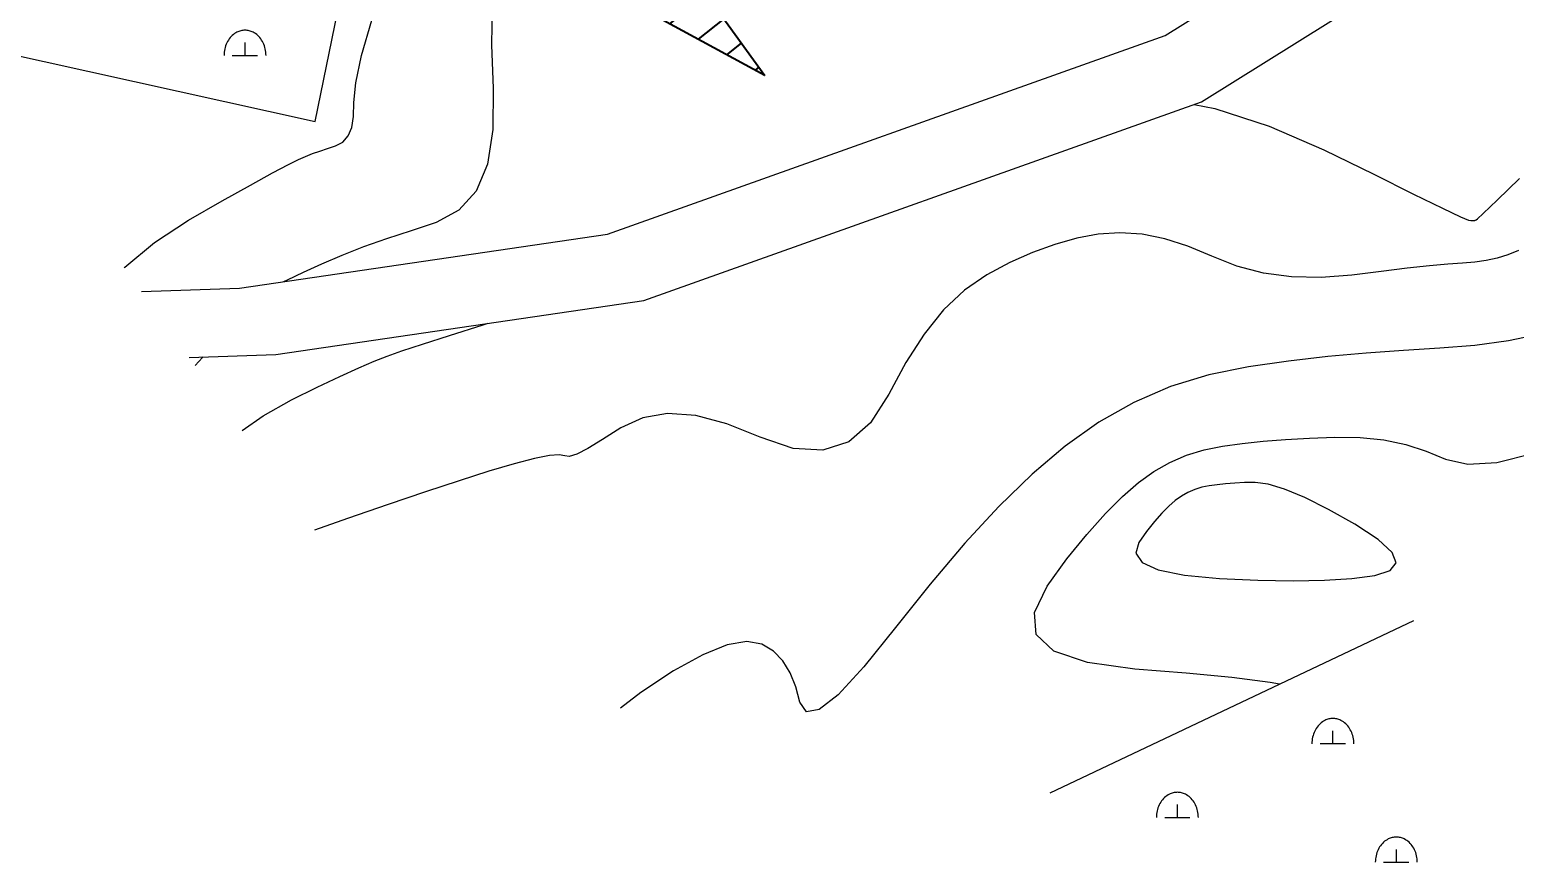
# Model space of a CAD drawing. Extents: x 22709 to 568895, y -41029 to 1932533.
# Drawn here: x 560835.7 to 560902.1, y 1930436.2 to 1930473.4 of the extents above; entities that cross this region are included whole.
import ezdxf

# ---------------------------------------------------------------- set-up
doc = ezdxf.new("R2010")
doc.units = ezdxf.units.MI
doc.header["$MEASUREMENT"] = 0
doc.linetypes.add('CONTINOUS', pattern=[0])
doc.linetypes.add('DASHED2', pattern=[0.375, 0.25, -0.125])
for name, color, linetype, lineweight in [('170170170-MUI TEN', 8, 'CONTINOUS', 20), ('4-LE TRONG', 8, 'CONTINUOUS', 40), ('D-S-DÂY ĐIỆN 1.5', 200, 'DASHED2', 40)]:
    doc.layers.add(name, color=color, linetype=linetype, lineweight=lineweight)
for name, color, linetype in [('DM CON', 8, 'CONTINUOUS'), ('lang mo', 8, 'CONTINUOUS'), ('LE DUONG', 8, 'CONTINUOUS')]:
    doc.layers.add(name, color=color, linetype=linetype)
pattern_1 = [(45, (0, 0), (-0.44194173824, 0.44194173824), [])]

# ---------------------------------------------------------------- blocks, each defined once
blk = doc.blocks.new('MUI TEN')
at = {"layer": '170170170-MUI TEN', "lineweight": 40}
h = blk.add_hatch(dxfattribs=at)
h.set_pattern_fill('ANSI31', color=256, scale=5, style=0)
h.set_pattern_definition(pattern_1)
h.paths.add_polyline_path([(563143.471, 1934865.752), (563145.059, 1934867.194), (563150.826, 1934860.84), (563145.913, 1934877.861), (563129.201, 1934884.665), (563134.968, 1934878.312), (563133.379, 1934876.87)])
h = blk.add_hatch(dxfattribs=at)
h.set_pattern_fill('ANSI31', color=256, scale=5, style=0)
h.set_pattern_definition(pattern_1)
h.paths.add_polyline_path([(563130.291, 1934874.067), (563132.35, 1934875.936), (563142.442, 1934864.818), (563140.383, 1934862.949)])
at = {"layer": '4-LE TRONG'}
blk.add_line((563129.272, 1934873.121), (563139.353, 1934862.014), dxfattribs=at)
at = {"layer": '4-LE TRONG', "flags": 128}
for points in [[(563129.202, 1934884.664), (563145.915, 1934877.861), (563150.826, 1934860.841), (563145.062, 1934867.192), (563143.471, 1934865.75), (563133.372, 1934876.876), (563134.968, 1934878.313), (563129.202, 1934884.664)], [(563132.349, 1934875.954), (563130.302, 1934874.056), (563140.378, 1934862.944), (563142.45, 1934864.824), (563132.349, 1934875.954)]]:
    blk.add_lwpolyline(points, dxfattribs=at)
blk = doc.blocks.new('tmb')
at = {"layer": 'DM CON'}
for points, elevation in [([(568195.711, 1930450.284), (568195.727, 1930450.302), (568197.061, 1930451.415), (568198.586, 1930452.412), (568200.087, 1930453.273), (568201.349, 1930453.975), (568202.336, 1930454.513), (568203.044, 1930454.889), (568203.495, 1930455.115), (568203.813, 1930455.256), (568204.125, 1930455.379), (568204.451, 1930455.495), (568204.794, 1930455.608), (568205.148, 1930455.725), (568205.468, 1930455.896), (568205.712, 1930456.166), (568205.872, 1930456.546), (568205.952, 1930457.04), (568205.971, 1930457.666), (568206.051, 1930458.534), (568206.312, 1930459.753), (568206.775, 1930461.34)], 10.5), ([(568212.143, 1930462.007), (568212.122, 1930460.222), (568212.19, 1930458.296), (568212.184, 1930456.451), (568211.94, 1930454.909), (568211.432, 1930453.707), (568210.658, 1930452.849), (568209.642, 1930452.309), (568208.521, 1930451.936), (568207.432, 1930451.579), (568206.4, 1930451.213), (568205.429, 1930450.832), (568204.523, 1930450.442), (568203.703, 1930450.067), (568202.988, 1930449.73), (568202.828, 1930449.652)], 11), ([(568243.51, 1930457.578), (568244.432, 1930457.395), (568246.866, 1930456.609), (568249.312, 1930455.549), (568251.54, 1930454.457), (568253.32, 1930453.573), (568254.615, 1930452.938), (568255.422, 1930452.554), (568255.775, 1930452.407), (568255.877, 1930452.387), (568255.931, 1930452.388), (568255.971, 1930452.391), (568256.002, 1930452.394), (568256.027, 1930452.396), (568256.049, 1930452.397), (568256.069, 1930452.4), (568256.089, 1930452.406), (568256.114, 1930452.418), (568256.172, 1930452.464), (568256.428, 1930452.703), (568257.046, 1930453.294), (568258.054, 1930454.262)], 11.5), ([(568258.001, 1930451.049), (568257.53, 1930450.852), (568257.058, 1930450.71), (568256.566, 1930450.605), (568256.049, 1930450.533), (568255.497, 1930450.489), (568254.844, 1930450.444), (568254.028, 1930450.368), (568253.038, 1930450.258), (568251.875, 1930450.115), (568250.557, 1930449.951), (568249.186, 1930449.844), (568247.864, 1930449.87), (568246.61, 1930450.041), (568245.425, 1930450.357), (568244.308, 1930450.798), (568243.238, 1930451.244), (568242.198, 1930451.578), (568241.185, 1930451.779), (568240.196, 1930451.844), (568239.229, 1930451.776), (568238.266, 1930451.596), (568237.288, 1930451.324), (568236.292, 1930450.964), (568235.279, 1930450.515), (568234.255, 1930449.968), (568233.256, 1930449.277), (568232.317, 1930448.395), (568231.444, 1930447.316), (568230.635, 1930446.045), (568229.874, 1930444.632), (568229.056, 1930443.359), (568228.08, 1930442.508), (568226.929, 1930442.127), (568225.604, 1930442.214), (568224.126, 1930442.716), (568222.627, 1930443.312), (568221.241, 1930443.682), (568219.988, 1930443.771), (568218.874, 1930443.576), (568217.901, 1930443.127), (568217.08, 1930442.608), (568216.422, 1930442.206), (568215.927, 1930441.952), (568215.592, 1930441.847), (568215.387, 1930441.875), (568215.148, 1930441.927), (568214.708, 1930441.896), (568214.038, 1930441.764), (568213.135, 1930441.528), (568212.003, 1930441.19), (568210.671, 1930440.765), (568209.169, 1930440.269), (568207.503, 1930439.704), (568205.679, 1930439.075), (568204.206, 1930438.558)], 12), ([(568258.996, 1930447.318), (568257.562, 1930447.013), (568256.061, 1930446.805), (568254.494, 1930446.683), (568252.871, 1930446.591), (568251.202, 1930446.471), (568249.488, 1930446.313), (568247.731, 1930446.114), (568245.939, 1930445.863), (568244.163, 1930445.502), (568242.452, 1930444.974), (568240.814, 1930444.268), (568239.25, 1930443.383), (568237.752, 1930442.316), (568236.277, 1930441.063), (568234.782, 1930439.617), (568233.26, 1930437.978), (568231.714, 1930436.156), (568230.167, 1930434.207), (568228.754, 1930432.452), (568227.61, 1930431.214), (568226.759, 1930430.548), (568226.198, 1930430.454), (568225.902, 1930430.886), (568225.711, 1930431.558), (568225.464, 1930432.187), (568225.134, 1930432.723), (568224.715, 1930433.155), (568224.197, 1930433.469), (568223.525, 1930433.588), (568222.648, 1930433.435), (568221.556, 1930432.997), (568220.257, 1930432.278), (568218.797, 1930431.311), (568217.876, 1930430.616)], 13), ([(568247.328, 1930431.68), (568246.903, 1930431.757), (568245.199, 1930431.977), (568243.158, 1930432.171), (568240.858, 1930432.358), (568238.741, 1930432.651), (568237.25, 1930433.16), (568236.46, 1930433.902), (568236.375, 1930434.878), (568236.94, 1930436.058), (568237.83, 1930437.276), (568238.719, 1930438.366), (568239.551, 1930439.3), (568240.317, 1930440.072), (568241.024, 1930440.689), (568241.714, 1930441.183), (568242.429, 1930441.589), (568243.177, 1930441.911), (568243.96, 1930442.153), (568244.78, 1930442.318), (568245.652, 1930442.434), (568246.591, 1930442.53), (568247.598, 1930442.61), (568248.672, 1930442.673), (568249.803, 1930442.715), (568250.928, 1930442.699), (568251.987, 1930442.592), (568252.968, 1930442.388), (568253.876, 1930442.092), (568254.74, 1930441.735), (568255.737, 1930441.504), (568257.043, 1930441.583), (568258.686, 1930442.005)], 14), ([(568200.974, 1930443.019), (568201.917, 1930443.661), (568203.18, 1930444.38), (568204.332, 1930444.954), (568205.335, 1930445.43), (568206.183, 1930445.815), (568206.882, 1930446.114), (568207.462, 1930446.338), (568208.116, 1930446.563), (568209.031, 1930446.864), (568210.239, 1930447.252), (568211.738, 1930447.728), (568211.973, 1930447.803)], 11.5), ([(568199.232, 1930446.298), (568199.209, 1930446.27), (568198.88, 1930445.909)], 11)]:
    blk.add_lwpolyline(points, dxfattribs=dict(at, elevation=elevation))
at = {"layer": 'DM CON', "elevation": 14.5}
blk.add_lwpolyline([(568249.52, 1930439.488), (568248.459, 1930440.016), (568247.558, 1930440.392), (568246.824, 1930440.614), (568246.246, 1930440.691), (568245.768, 1930440.686), (568245.329, 1930440.662), (568244.921, 1930440.631), (568244.541, 1930440.592), (568244.188, 1930440.545), (568243.856, 1930440.478), (568243.539, 1930440.38), (568243.237, 1930440.25), (568242.947, 1930440.086), (568242.668, 1930439.885), (568242.382, 1930439.636), (568242.072, 1930439.323), (568241.736, 1930438.945), (568241.379, 1930438.504), (568241.035, 1930438.01), (568240.905, 1930437.527), (568241.187, 1930437.118), (568241.913, 1930436.795), (568243.084, 1930436.558), (568244.653, 1930436.406), (568246.358, 1930436.324), (568247.936, 1930436.297), (568249.342, 1930436.323), (568250.564, 1930436.401), (568251.581, 1930436.539), (568252.279, 1930436.763), (568252.545, 1930437.104), (568252.36, 1930437.566), (568251.729, 1930438.147), (568250.696, 1930438.826)], close=True, dxfattribs=at)
at = {"layer": 'lang mo'}
for p, q in [((568204.236, 1930456.815), (568207.688, 1930473.606)), ((568188.701, 1930460.244), (568204.236, 1930456.815)), ((568201.107, 1930459.767), (568201.107, 1930460.337)), ((568200.537, 1930459.767), (568201.662, 1930459.767)), ((568237.082, 1930426.825, 3.092), (568253.332, 1930434.525, 3.092)), ((568249.715, 1930429.03, 3.092), (568249.715, 1930429.6, 3.092)), ((568249.145, 1930429.03, 3.092), (568250.27, 1930429.03, 3.092)), ((568242.767, 1930425.733, 3.092), (568242.767, 1930426.303, 3.092)), ((568242.197, 1930425.733, 3.092), (568243.322, 1930425.733, 3.092)), ((568252.549, 1930423.733, 3.092), (568252.549, 1930424.303, 3.092)), ((568251.979, 1930423.733, 3.092), (568253.104, 1930423.733, 3.092))]:
    blk.add_line(p, q, dxfattribs=at)
blk.add_lwpolyline([(568202.042, 1930459.762), (568202.04, 1930459.836), (568202.034, 1930459.909), (568202.024, 1930459.982), (568202.01, 1930460.053), (568201.992, 1930460.124), (568201.97, 1930460.193), (568201.945, 1930460.26), (568201.916, 1930460.324), (568201.884, 1930460.388), (568201.848, 1930460.447), (568201.81, 1930460.504), (568201.767, 1930460.558), (568201.723, 1930460.608), (568201.676, 1930460.654), (568201.625, 1930460.698), (568201.574, 1930460.736), (568201.519, 1930460.771), (568201.463, 1930460.802), (568201.42, 1930460.822), (568201.377, 1930460.839), (568201.332, 1930460.854), (568201.287, 1930460.866), (568201.242, 1930460.875), (568201.196, 1930460.882), (568201.15, 1930460.886), (568201.104, 1930460.888), (568201.058, 1930460.886), (568201.012, 1930460.882), (568200.967, 1930460.875), (568200.921, 1930460.866), (568200.876, 1930460.854), (568200.832, 1930460.839), (568200.788, 1930460.822), (568200.745, 1930460.802), (568200.689, 1930460.771), (568200.635, 1930460.736), (568200.583, 1930460.698), (568200.533, 1930460.654), (568200.486, 1930460.608), (568200.441, 1930460.558), (568200.399, 1930460.504), (568200.36, 1930460.447), (568200.325, 1930460.388), (568200.292, 1930460.324), (568200.263, 1930460.26), (568200.238, 1930460.193), (568200.216, 1930460.124), (568200.199, 1930460.053), (568200.185, 1930459.982), (568200.175, 1930459.909), (568200.169, 1930459.836), (568200.167, 1930459.762)], dxfattribs=at)
at = {"layer": 'lang mo', "elevation": 3.092}
for points in [[(568250.65, 1930429.026), (568250.648, 1930429.099), (568250.642, 1930429.172), (568250.632, 1930429.245), (568250.618, 1930429.316), (568250.6, 1930429.387), (568250.579, 1930429.456), (568250.554, 1930429.523), (568250.525, 1930429.587), (568250.492, 1930429.651), (568250.457, 1930429.71), (568250.418, 1930429.767), (568250.375, 1930429.821), (568250.331, 1930429.871), (568250.284, 1930429.918), (568250.233, 1930429.961), (568250.182, 1930429.999), (568250.128, 1930430.034), (568250.071, 1930430.065), (568250.029, 1930430.085), (568249.985, 1930430.102), (568249.941, 1930430.117), (568249.895, 1930430.129), (568249.85, 1930430.138), (568249.805, 1930430.145), (568249.759, 1930430.149), (568249.712, 1930430.151), (568249.666, 1930430.149), (568249.62, 1930430.145), (568249.575, 1930430.138), (568249.53, 1930430.129), (568249.484, 1930430.117), (568249.44, 1930430.102), (568249.396, 1930430.085), (568249.354, 1930430.065), (568249.297, 1930430.034), (568249.243, 1930429.999), (568249.192, 1930429.961), (568249.141, 1930429.918), (568249.094, 1930429.871), (568249.05, 1930429.821), (568249.007, 1930429.767), (568248.968, 1930429.71), (568248.933, 1930429.651), (568248.9, 1930429.587), (568248.871, 1930429.523), (568248.846, 1930429.456), (568248.825, 1930429.387), (568248.807, 1930429.316), (568248.793, 1930429.245), (568248.783, 1930429.172), (568248.777, 1930429.099), (568248.775, 1930429.026)], [(568243.702, 1930425.728), (568243.7, 1930425.802), (568243.694, 1930425.875), (568243.684, 1930425.948), (568243.67, 1930426.019), (568243.652, 1930426.09), (568243.63, 1930426.159), (568243.605, 1930426.226), (568243.576, 1930426.29), (568243.544, 1930426.354), (568243.508, 1930426.413), (568243.469, 1930426.47), (568243.427, 1930426.524), (568243.383, 1930426.574), (568243.335, 1930426.62), (568243.285, 1930426.664), (568243.233, 1930426.702), (568243.179, 1930426.737), (568243.123, 1930426.768), (568243.08, 1930426.788), (568243.037, 1930426.805), (568242.992, 1930426.82), (568242.947, 1930426.832), (568242.902, 1930426.841), (568242.856, 1930426.848), (568242.81, 1930426.852), (568242.764, 1930426.853), (568242.718, 1930426.852), (568242.672, 1930426.848), (568242.626, 1930426.841), (568242.581, 1930426.832), (568242.536, 1930426.82), (568242.491, 1930426.805), (568242.448, 1930426.788), (568242.405, 1930426.768), (568242.349, 1930426.737), (568242.295, 1930426.702), (568242.243, 1930426.664), (568242.193, 1930426.62), (568242.145, 1930426.574), (568242.101, 1930426.524), (568242.059, 1930426.47), (568242.02, 1930426.413), (568241.985, 1930426.354), (568241.952, 1930426.29), (568241.923, 1930426.226), (568241.898, 1930426.159), (568241.876, 1930426.09), (568241.858, 1930426.019), (568241.845, 1930425.948), (568241.835, 1930425.875), (568241.829, 1930425.802), (568241.827, 1930425.728)], [(568253.484, 1930423.729), (568253.482, 1930423.803), (568253.476, 1930423.876), (568253.466, 1930423.949), (568253.452, 1930424.02), (568253.434, 1930424.09), (568253.413, 1930424.16), (568253.388, 1930424.226), (568253.359, 1930424.291), (568253.326, 1930424.354), (568253.291, 1930424.413), (568253.252, 1930424.47), (568253.21, 1930424.525), (568253.165, 1930424.574), (568253.118, 1930424.621), (568253.067, 1930424.665), (568253.016, 1930424.703), (568252.962, 1930424.738), (568252.905, 1930424.769), (568252.863, 1930424.788), (568252.819, 1930424.806), (568252.775, 1930424.82), (568252.73, 1930424.833), (568252.684, 1930424.842), (568252.639, 1930424.849), (568252.593, 1930424.853), (568252.547, 1930424.854), (568252.501, 1930424.853), (568252.455, 1930424.849), (568252.409, 1930424.842), (568252.364, 1930424.833), (568252.318, 1930424.82), (568252.274, 1930424.806), (568252.23, 1930424.788), (568252.188, 1930424.769), (568252.131, 1930424.738), (568252.077, 1930424.703), (568252.026, 1930424.665), (568251.975, 1930424.621), (568251.928, 1930424.574), (568251.884, 1930424.525), (568251.841, 1930424.47), (568251.802, 1930424.413), (568251.767, 1930424.354), (568251.734, 1930424.291), (568251.706, 1930424.226), (568251.68, 1930424.16), (568251.659, 1930424.09), (568251.641, 1930424.02), (568251.627, 1930423.949), (568251.617, 1930423.876), (568251.611, 1930423.803), (568251.609, 1930423.729)]]:
    blk.add_lwpolyline(points, dxfattribs=at)
at = {"layer": 'LE DUONG', "elevation": 3.141, "flags": 128}
blk.add_lwpolyline([(568196.485, 1930449.215), (568200.859, 1930449.363), (568217.298, 1930451.779), (568242.215, 1930460.651), (568260.702, 1930472.183), (568279.817, 1930489.91)], dxfattribs=at)
at = {"layer": 'LE DUONG', "flags": 128}
blk.add_lwpolyline([(568198.614, 1930446.277), (568202.484, 1930446.408), (568218.923, 1930448.824), (568243.839, 1930457.696), (568262.327, 1930469.228), (568281.442, 1930486.955)], dxfattribs=at)
at = {"layer": '170170170-MUI TEN', "ltscale": 20, "xscale": 2.133334211809575, "yscale": 2.133334211809575, "zscale": 2.133334211809575, "rotation": 173.6683942702489}
blk.add_blockref('MUI TEN', (2217458.838, 5900549.144, 0), dxfattribs=at)

msp = doc.modelspace()

# ---------------------------------------------------------------- block references
at = {"layer": 'D-S-DÂY ĐIỆN 1.5', "lineweight": -3}
msp.add_blockref('tmb', (-7355.76, 12.496), dxfattribs=at)

doc.saveas('drawing.dxf')
